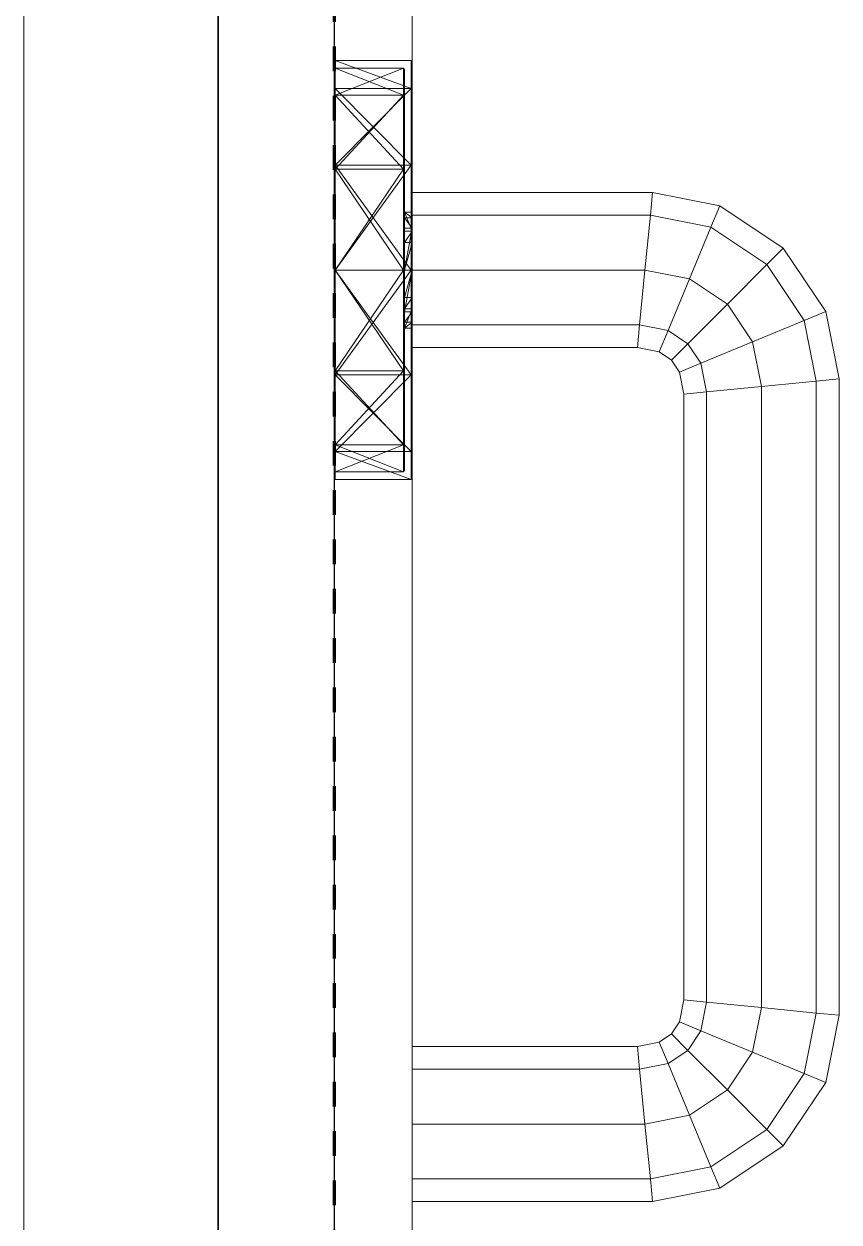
# Model space of a CAD drawing. Header units: millimetres. Extents: x -5300 to 98858, y -5196 to 93886.
# Drawn here: x 44825 to 44930, y 80779.4 to 80933.7 of the extents above; entities that cross this region are included whole.
import ezdxf

# ---------------------------------------------------------------- set-up
doc = ezdxf.new("R2010")
doc.units = ezdxf.units.MM
doc.linetypes.add('Штрих', pattern=[6.35, 3.175, -3.175])
doc.linetypes.add('Штрих_2_', pattern=[6.35, 3.175, -3.175])
for name, color, linetype, lineweight, true_color in [('_Разделитель помещений_', 4, 'Штрих', 70, 0x00ffff), ('Двери', 7, 'Continuous', 18, 0x7f7f7f), ('Стены', 7, 'Continuous', 18, 0x7f7f7f), ('Стены разрез', 7, 'Continuous', 50, 0x7f7f7f)]:
    doc.layers.add(name, color=color, linetype=linetype, lineweight=lineweight, true_color=true_color)

# ---------------------------------------------------------------- blocks, each defined once
blk = doc.blocks.new('СТВ_Перегородка_Кирпич 210889 - СТВ_Перегородка_Кирпич 2-248468-Подвал')
at = {"layer": 'Стены', "color": 254, "true_color": 0xd4d4d4}
blk.add_line((44850, 79310), (44850, 87500), dxfattribs=at)
blk = doc.blocks.new('СТВ_Перегородка_Кирпич 210889 - СТВ_Перегородка_Кирпич 210889-248465-Подвал')
at = {"layer": 'Стены', "color": 254, "true_color": 0xd4d4d4}
for p, q in [((44850, 80240), (44850, 81940)), ((44850, 81940), (44850, 80240)), ((44865, 81940), (44865, 80240))]:
    blk.add_line(p, q, dxfattribs=at)
at = {"layer": 'Стены разрез', "color": 254, "lineweight": 25, "true_color": 0xd4d4d4}
for p, q in [((44850, 79190), (44850, 87350)), ((44850, 84235), (44850, 79175)), ((44865, 79175), (44865, 84235))]:
    blk.add_line(p, q, dxfattribs=at)
blk.add_blockref('СТВ_Перегородка_Кирпич 210889 - СТВ_Перегородка_Кирпич 2-248468-Подвал', (0, 0))
blk = doc.blocks.new('Дп-10 211017 - Дп-10-248540-Подвал')
at = {"layer": 'Двери', "color": 254, "true_color": 0xd4d4d4}
for p, q in [((44865, 81950), (44865, 80230)), ((44865, 80230), (44865, 81950)), ((44875, 80230), (44875, 81950)), ((44875, 81950), (44875, 80230)), ((44865, 80240), (44865, 81940)), ((44865, 80240), (44865, 81940)), ((44825, 80328), (44825, 81852)), ((44825, 81852), (44825, 80328)), ((44865, 81852), (44865, 80328)), ((44865, 81852), (44865, 80328)), ((44865, 81850), (44865, 80330)), ((44865, 80330), (44865, 81850)), ((44875, 81850), (44875, 80330)), ((44875, 80330), (44875, 81850)), ((44825, 80340), (44825, 81840)), ((44825, 81840), (44825, 80340)), ((44825, 80328), (44825, 80952)), ((44825, 80328), (44825, 80952)), ((44825, 80952), (44825, 80328)), ((44825, 80952), (44825, 80328)), ((44865, 80952), (44865, 80328)), ((44865, 80328), (44865, 80952)), ((44865, 80952), (44865, 80328)), ((44865, 80328), (44865, 80952)), ((44825, 80925.39), (44825, 80929)), ((44825, 80929), (44825, 80925.39)), ((44825, 80929), (44825, 80915.5)), ((44825, 80925.29), (44825, 80928.9)), ((44825, 80928.9), (44825, 80925.29)), ((44825, 80924.6), (44825, 80928.9)), ((44825, 80928.1), (44825, 80928.9)), ((44825, 80928.9), (44825, 80924.6)), ((44825, 80924.6), (44825, 80928.1)), ((44825, 80928.1), (44825, 80924.6)), ((44865, 80925.39), (44865, 80929)), ((44865, 80929), (44865, 80925.39)), ((44865, 80915.5), (44865, 80929)), ((44865, 80925.29), (44865, 80928.9)), ((44865, 80928.9), (44865, 80925.29)), ((44865, 80924.6), (44865, 80928.9)), ((44865, 80928.9), (44865, 80928.1)), ((44865, 80928.9), (44865, 80924.6)), ((44865, 80924.6), (44865, 80928.1)), ((44865, 80928.1), (44865, 80924.6)), ((44865.1, 80925.39), (44865.1, 80929)), ((44865.1, 80925.39), (44865.1, 80929)), ((44865.1, 80929), (44874.9, 80929)), ((44874.9, 80925.39), (44865.1, 80929)), ((44874.9, 80925.39), (44865.1, 80929)), ((44865.1, 80925.39), (44865.1, 80929)), ((44865.1, 80929), (44865.1, 80925.39)), ((44874.9, 80929), (44865.1, 80929)), ((44874.9, 80925.39), (44865.1, 80929)), ((44865.1, 80929), (44874.9, 80925.39)), ((44865.1, 80924.52), (44865.1, 80928)), ((44865.1, 80928), (44865.1, 80924.52)), ((44865.1, 80928), (44873.9, 80928)), ((44865.1, 80924.52), (44873.9, 80928)), ((44865.1, 80928), (44873.9, 80924.52)), ((44873.9, 80924.52), (44873.9, 80928)), ((44873.9, 80928), (44873.9, 80924.52)), ((44874, 80924.43), (44874, 80927.9)), ((44874, 80927.9), (44874, 80924.43)), ((44874, 80907), (44874, 80927.9)), ((44874, 80907), (44874, 80927.9)), ((44874, 80927.9), (44874, 80907)), ((44874.9, 80925.39), (44874.9, 80929)), ((44874.9, 80925.39), (44874.9, 80929)), ((44874.9, 80925.39), (44874.9, 80929)), ((44874.9, 80929), (44874.9, 80925.39)), ((44875, 80925.39), (44875, 80929)), ((44875, 80929), (44875, 80925.39)), ((44875, 80929), (44875, 80915.5)), ((44875, 80925.29), (44875, 80928.9)), ((44875, 80925.29), (44875, 80928.9)), ((44875, 80907), (44875, 80928.9)), ((44875, 80907), (44875, 80928.9)), ((44875, 80907), (44875, 80928.9)), ((44825, 80915.5), (44825, 80925.39)), ((44825, 80925.39), (44825, 80915.5)), ((44825, 80925.39), (44825, 80915.5)), ((44825, 80925.29), (44825, 80915.45)), ((44825, 80925.29), (44825, 80915.45)), ((44825, 80915.05), (44825, 80925.29)), ((44825, 80924.6), (44825, 80925.29)), ((44825, 80924.6), (44825, 80925.29)), ((44825, 80925.29), (44825, 80915.05)), ((44825, 80915.05), (44825, 80924.6)), ((44825, 80924.6), (44825, 80915.05)), ((44865, 80915.5), (44865, 80925.39)), ((44865, 80925.39), (44865, 80915.5)), ((44865, 80915.5), (44865, 80925.39)), ((44865, 80915.45), (44865, 80925.29)), ((44865, 80925.29), (44865, 80915.45)), ((44865, 80915.05), (44865, 80925.29)), ((44865, 80925.29), (44865, 80924.6)), ((44865, 80925.29), (44865, 80924.6)), ((44865, 80925.29), (44865, 80915.05)), ((44865, 80915.05), (44865, 80924.6)), ((44865, 80924.6), (44865, 80915.05)), ((44865.1, 80915.5), (44865.1, 80925.39)), ((44865.1, 80915.5), (44865.1, 80925.39)), ((44874.9, 80915.5), (44865.1, 80925.39)), ((44874.9, 80925.39), (44865.1, 80925.39)), ((44865.1, 80915.5), (44874.9, 80925.39)), ((44865.1, 80925.39), (44874.9, 80925.39)), ((44865.1, 80915.5), (44865.1, 80925.39)), ((44865.1, 80915.5), (44865.1, 80925.39)), ((44865.1, 80915.5), (44874.9, 80925.39)), ((44874.9, 80925.39), (44865.1, 80925.39)), ((44865.1, 80915.5), (44874.9, 80925.39)), ((44865.1, 80925.39), (44874.9, 80925.39)), ((44865.1, 80915), (44865.1, 80924.52)), ((44865.1, 80924.52), (44865.1, 80915)), ((44865.1, 80915), (44873.9, 80924.52)), ((44865.1, 80924.52), (44873.9, 80924.52)), ((44865.1, 80924.52), (44873.9, 80924.52)), ((44865.1, 80924.52), (44873.9, 80915)), ((44873.9, 80915), (44873.9, 80924.52)), ((44873.9, 80924.52), (44873.9, 80915)), ((44874.9, 80915.5), (44874.9, 80925.39)), ((44874.9, 80915.5), (44874.9, 80925.39)), ((44874.9, 80915.5), (44874.9, 80925.39)), ((44874.9, 80915.5), (44874.9, 80925.39)), ((44875, 80915.5), (44875, 80925.39)), ((44875, 80925.39), (44875, 80915.5)), ((44875, 80925.39), (44875, 80915.5)), ((44875, 80925.29), (44875, 80915.45)), ((44875, 80915.45), (44875, 80925.29)), ((44875, 80909.47), (44875, 80925.29)), ((44875, 80908.72), (44875, 80925.29)), ((44875, 80907), (44875, 80925.29)), ((44875, 80907), (44875, 80925.29)), ((44875, 80907), (44875, 80925.29)), ((44874, 80914.95), (44874, 80924.43)), ((44874, 80924.43), (44874, 80914.95)), ((44874, 80909.47), (44874, 80924.43)), ((44874, 80908.72), (44874, 80924.43)), ((44874, 80924.43), (44874, 80907)), ((44874, 80907), (44874, 80924.43)), ((44874, 80907), (44874, 80924.43)), ((44825, 80902), (44825, 80915.5)), ((44825, 80902), (44825, 80915.5)), ((44825, 80888.5), (44825, 80915.5)), ((44825, 80888.5), (44825, 80915.5)), ((44825, 80888.5), (44825, 80915.5)), ((44825, 80915.5), (44825, 80915.5)), ((44825, 80915.45), (44825, 80902)), ((44825, 80915.45), (44825, 80902)), ((44825, 80915.05), (44825, 80915.45)), ((44825, 80915.05), (44825, 80915.45)), ((44865, 80902), (44865, 80915.5)), ((44865, 80915.5), (44865, 80902)), ((44865, 80915.5), (44865, 80915.5)), ((44865, 80915.5), (44865, 80888.5)), ((44865, 80915.5), (44865, 80888.5)), ((44865, 80915.5), (44865, 80888.5)), ((44865, 80915.45), (44865, 80902)), ((44865, 80915.45), (44865, 80902)), ((44865, 80915.05), (44865, 80915.45)), ((44865, 80915.45), (44865, 80915.05)), ((44865.1, 80915.5), (44865.1, 80902)), ((44865.1, 80915.5), (44865.1, 80902)), ((44865.1, 80915.5), (44874.9, 80915.5)), ((44865.1, 80915.5), (44874.9, 80902)), ((44865.1, 80915.5), (44874.9, 80915.5)), ((44874.9, 80915.5), (44865.1, 80902)), ((44865.1, 80915.5), (44865.1, 80902)), ((44865.1, 80902), (44865.1, 80915.5)), ((44874.9, 80915.5), (44865.1, 80915.5)), ((44865.1, 80915.5), (44874.9, 80902)), ((44865.1, 80902), (44874.9, 80915.5)), ((44865.1, 80915.5), (44874.9, 80915.5)), ((44874.9, 80915.5), (44874.9, 80902)), ((44874.9, 80915.5), (44874.9, 80902)), ((44874.9, 80915.5), (44874.9, 80902)), ((44874.9, 80902), (44874.9, 80915.5)), ((44875, 80902), (44875, 80915.5)), ((44875, 80902), (44875, 80915.5)), ((44875, 80888.5), (44875, 80915.5)), ((44875, 80888.5), (44875, 80915.5)), ((44875, 80888.5), (44875, 80915.5)), ((44875, 80915.5), (44875, 80915.5)), ((44875, 80915.45), (44875, 80902)), ((44875, 80902), (44875, 80915.45)), ((44875, 80908.72), (44875, 80915.45)), ((44875, 80907.38), (44875, 80915.45)), ((44875, 80907), (44875, 80915.45)), ((44875, 80907), (44875, 80915.45)), ((44875, 80905.54), (44875, 80915.45)), ((44825, 80915.05), (44825, 80902)), ((44825, 80915.05), (44825, 80902)), ((44825, 80915.05), (44825, 80902)), ((44825, 80915.05), (44825, 80902)), ((44865, 80915.05), (44865, 80902)), ((44865, 80915.05), (44865, 80902)), ((44865, 80915.05), (44865, 80902)), ((44865, 80915.05), (44865, 80902)), ((44865.1, 80915), (44865.1, 80902)), ((44865.1, 80915), (44865.1, 80902)), ((44873.9, 80915), (44865.1, 80915)), ((44873.9, 80915), (44865.1, 80902)), ((44865.1, 80915), (44873.9, 80915)), ((44865.1, 80915), (44873.9, 80902)), ((44873.9, 80915), (44873.9, 80902)), ((44873.9, 80915), (44873.9, 80902)), ((44874, 80914.95), (44874, 80902)), ((44874, 80914.95), (44874, 80902)), ((44874, 80908.72), (44874, 80914.95)), ((44874, 80914.95), (44874, 80907.38)), ((44874, 80907), (44874, 80914.95)), ((44874, 80907), (44874, 80914.95)), ((44874, 80914.95), (44874, 80905.54)), ((44875, 80912), (44905.98, 80912)), ((44875, 80909.07), (44875, 80912)), ((44905.98, 80912), (44875, 80912)), ((44875, 80912), (44875, 80909.07)), ((44905.98, 80912), (44905.7, 80909.07)), ((44905.7, 80909.07), (44905.98, 80912)), ((44905.7, 80909.07), (44905.98, 80912)), ((44905.98, 80912), (44905.7, 80909.07)), ((44905.98, 80912), (44914.64, 80910.28)), ((44914.64, 80910.28), (44905.98, 80912)), ((44874, 80909.47), (44874, 80908.72)), ((44874, 80909.47), (44874, 80907)), ((44874, 80909.47), (44875, 80909.47)), ((44874, 80909.47), (44874, 80907)), ((44874, 80909.47), (44875, 80908.72)), ((44874, 80909.47), (44875, 80907)), ((44875, 80909.47), (44875, 80908.72)), ((44875, 80909.47), (44875, 80907)), ((44875, 80909.47), (44875, 80907)), ((44914.64, 80910.28), (44913.5, 80907.52)), ((44913.5, 80907.52), (44914.64, 80910.28)), ((44913.5, 80907.52), (44914.64, 80910.28)), ((44914.64, 80910.28), (44913.5, 80907.52)), ((44914.64, 80910.28), (44922.82, 80904.82)), ((44922.82, 80904.82), (44914.64, 80910.28)), ((44874, 80908.72), (44874, 80907.38)), ((44874, 80908.72), (44875, 80908.72)), ((44874, 80908.72), (44875, 80907.38)), ((44905.7, 80909.07), (44875, 80909.07)), ((44875, 80909.07), (44905.7, 80909.07)), ((44875, 80909.07), (44905.7, 80909.07)), ((44875, 80902), (44875, 80909.07)), ((44905.7, 80909.07), (44875, 80909.07)), ((44875, 80909.07), (44875, 80902)), ((44875, 80908.72), (44875, 80907.38)), ((44905.7, 80909.07), (44905, 80902)), ((44905, 80902), (44905.7, 80909.07)), ((44905, 80902), (44905.7, 80909.07)), ((44905.7, 80909.07), (44905, 80902)), ((44913.5, 80907.52), (44905.7, 80909.07)), ((44905.7, 80909.07), (44913.5, 80907.52)), ((44905.7, 80909.07), (44913.5, 80907.52)), ((44913.5, 80907.52), (44905.7, 80909.07)), ((44874, 80907.38), (44874, 80902)), ((44875, 80907.38), (44874, 80907.38)), ((44875, 80907.38), (44874, 80902)), ((44874, 80907.38), (44874, 80902)), ((44874, 80907), (44875, 80907)), ((44874, 80907), (44875, 80907)), ((44874, 80907), (44874, 80905.54)), ((44874, 80907), (44874, 80907)), ((44874, 80907), (44874, 80907)), ((44874, 80907), (44875, 80907)), ((44874, 80907), (44875, 80907)), ((44874, 80907), (44875, 80907)), ((44874, 80907), (44874, 80907)), ((44874, 80907), (44875, 80907)), ((44874, 80907), (44875, 80907)), ((44874, 80907), (44874, 80907)), ((44874, 80907), (44875, 80907)), ((44874, 80907), (44875, 80907)), ((44874, 80907), (44874, 80907)), ((44874, 80907), (44875, 80907)), ((44874, 80907), (44875, 80907)), ((44875, 80907), (44874, 80905.54)), ((44875, 80907.38), (44875, 80902)), ((44875, 80907.38), (44875, 80902)), ((44875, 80907), (44875, 80905.54)), ((44875, 80907), (44875, 80907)), ((44875, 80907), (44875, 80907)), ((44875, 80907), (44875, 80907)), ((44875, 80907), (44875, 80907)), ((44875, 80907), (44875, 80907)), ((44913.5, 80907.52), (44910.74, 80900.86)), ((44910.74, 80900.86), (44913.5, 80907.52)), ((44910.74, 80900.86), (44913.5, 80907.52)), ((44913.5, 80907.52), (44910.74, 80900.86)), ((44920.7, 80902.7), (44913.5, 80907.52)), ((44913.5, 80907.52), (44920.7, 80902.7)), ((44913.5, 80907.52), (44920.7, 80902.7)), ((44920.7, 80902.7), (44913.5, 80907.52)), ((44874, 80902), (44874, 80905.54)), ((44874, 80902), (44874, 80905.54)), ((44874, 80902), (44875, 80905.54)), ((44874, 80905.54), (44875, 80905.54)), ((44875, 80905.54), (44875, 80902)), ((44875, 80905.54), (44875, 80902)), ((44922.82, 80904.82), (44920.7, 80902.7)), ((44920.7, 80902.7), (44922.82, 80904.82)), ((44920.7, 80902.7), (44922.82, 80904.82)), ((44922.82, 80904.82), (44920.7, 80902.7)), ((44922.82, 80904.82), (44928.28, 80896.64)), ((44928.28, 80896.64), (44922.82, 80904.82)), ((44825, 80902), (44825, 80888.95)), ((44825, 80902), (44825, 80888.55)), ((44825, 80902), (44825, 80888.95)), ((44825, 80902), (44825, 80888.55)), ((44825, 80902), (44825, 80902)), ((44825, 80902), (44825, 80888.95)), ((44825, 80902), (44825, 80902)), ((44825, 80902), (44825, 80888.95)), ((44825, 80902), (44825, 80888.5)), ((44825, 80888.5), (44825, 80902)), ((44865, 80902), (44865, 80888.95)), ((44865, 80902), (44865, 80888.55)), ((44865, 80902), (44865, 80888.55)), ((44865, 80902), (44865, 80888.95)), ((44865, 80902), (44865, 80902)), ((44865, 80902), (44865, 80888.95)), ((44865, 80902), (44865, 80902)), ((44865, 80902), (44865, 80888.95)), ((44865, 80902), (44865, 80888.5)), ((44865, 80902), (44865, 80888.5)), ((44865.1, 80902), (44865.1, 80889)), ((44865.1, 80902), (44865.1, 80888.5)), ((44865.1, 80902), (44865.1, 80889)), ((44865.1, 80902), (44865.1, 80888.5)), ((44873.9, 80902), (44865.1, 80902)), ((44873.9, 80902), (44865.1, 80889)), ((44865.1, 80902), (44874.9, 80902)), ((44865.1, 80902), (44874.9, 80888.5)), ((44865.1, 80902), (44873.9, 80902)), ((44865.1, 80902), (44873.9, 80889)), ((44874.9, 80902), (44865.1, 80902)), ((44874.9, 80902), (44865.1, 80888.5)), ((44865.1, 80902), (44865.1, 80888.5)), ((44865.1, 80888.5), (44865.1, 80902)), ((44865.1, 80902), (44874.9, 80902)), ((44865.1, 80902), (44874.9, 80888.5)), ((44865.1, 80888.5), (44874.9, 80902)), ((44865.1, 80902), (44874.9, 80902)), ((44873.9, 80902), (44873.9, 80889)), ((44873.9, 80902), (44873.9, 80889)), ((44874, 80902), (44874, 80889.05)), ((44874, 80902), (44874, 80889.05)), ((44874, 80902), (44874, 80896.62)), ((44874, 80902), (44874, 80898.47)), ((44874, 80902), (44874, 80902)), ((44874, 80902), (44875, 80902)), ((44874, 80902), (44874, 80896.62)), ((44875, 80902), (44874, 80896.62)), ((44874, 80902), (44874, 80902)), ((44874, 80902), (44874, 80898.47)), ((44874, 80902), (44875, 80902)), ((44875, 80902), (44874, 80898.47)), ((44874.9, 80902), (44874.9, 80888.5)), ((44874.9, 80902), (44874.9, 80888.5)), ((44874.9, 80902), (44874.9, 80888.5)), ((44874.9, 80888.5), (44874.9, 80902)), ((44875, 80902), (44875, 80888.55)), ((44875, 80902), (44875, 80888.55)), ((44875, 80902), (44875, 80896.62)), ((44875, 80902), (44875, 80898.47)), ((44875, 80902), (44875, 80902)), ((44875, 80902), (44875, 80896.62)), ((44875, 80902), (44875, 80902)), ((44875, 80902), (44875, 80898.47)), ((44875, 80902), (44875, 80888.5)), ((44875, 80888.5), (44875, 80902)), ((44905, 80902), (44875, 80902)), ((44875, 80902), (44905, 80902)), ((44875, 80902), (44905, 80902)), ((44875, 80894.93), (44875, 80902)), ((44905, 80902), (44875, 80902)), ((44875, 80902), (44875, 80894.93)), ((44905, 80902), (44904.3, 80894.93)), ((44904.3, 80894.93), (44905, 80902)), ((44904.3, 80894.93), (44905, 80902)), ((44905, 80902), (44904.3, 80894.93)), ((44910.74, 80900.86), (44905, 80902)), ((44905, 80902), (44910.74, 80900.86)), ((44905, 80902), (44910.74, 80900.86)), ((44910.74, 80900.86), (44905, 80902)), ((44920.7, 80902.7), (44915.61, 80897.61)), ((44915.61, 80897.61), (44920.7, 80902.7)), ((44915.61, 80897.61), (44920.7, 80902.7)), ((44920.7, 80902.7), (44915.61, 80897.61)), ((44925.52, 80895.5), (44920.7, 80902.7)), ((44920.7, 80902.7), (44925.52, 80895.5)), ((44920.7, 80902.7), (44925.52, 80895.5)), ((44925.52, 80895.5), (44920.7, 80902.7)), ((44910.74, 80900.86), (44907.98, 80894.2)), ((44907.98, 80894.2), (44910.74, 80900.86)), ((44907.98, 80894.2), (44910.74, 80900.86)), ((44910.74, 80900.86), (44907.98, 80894.2)), ((44915.61, 80897.61), (44910.74, 80900.86)), ((44910.74, 80900.86), (44915.61, 80897.61)), ((44910.74, 80900.86), (44915.61, 80897.61)), ((44915.61, 80897.61), (44910.74, 80900.86)), ((44874, 80897), (44874, 80898.47)), ((44874, 80889.05), (44874, 80898.47)), ((44874, 80897), (44875, 80898.47)), ((44874, 80898.47), (44875, 80898.47)), ((44875, 80898.47), (44875, 80897)), ((44875, 80888.55), (44875, 80898.47)), ((44874, 80894.53), (44874, 80897)), ((44874, 80897), (44875, 80897)), ((44874, 80897), (44875, 80897)), ((44874, 80894.53), (44874, 80897)), ((44874, 80894.53), (44875, 80897)), ((44874, 80897), (44874, 80897)), ((44874, 80897), (44874, 80879.57)), ((44874, 80897), (44875, 80897)), ((44874, 80897), (44875, 80897)), ((44874, 80897), (44874, 80897)), ((44874, 80897), (44874, 80876.1)), ((44874, 80889.05), (44874, 80897)), ((44874, 80889.05), (44874, 80897)), ((44874, 80897), (44874, 80897)), ((44874, 80897), (44875, 80897)), ((44874, 80897), (44875, 80897)), ((44874, 80897), (44875, 80897)), ((44874, 80897), (44874, 80897)), ((44874, 80897), (44874, 80879.57)), ((44875, 80897), (44874, 80897)), ((44875, 80897), (44874, 80897)), ((44875, 80897), (44874, 80897)), ((44875, 80897), (44874, 80897)), ((44874, 80897), (44874, 80897)), ((44874, 80897), (44874, 80876.1)), ((44874, 80897), (44874, 80879.57)), ((44874, 80897), (44874, 80876.1)), ((44875, 80894.53), (44875, 80897)), ((44875, 80894.53), (44875, 80897)), ((44875, 80888.55), (44875, 80897)), ((44875, 80888.55), (44875, 80897)), ((44875, 80897), (44875, 80897)), ((44875, 80897), (44875, 80897)), ((44875, 80897), (44875, 80878.7)), ((44875, 80878.7), (44875, 80897)), ((44875, 80897), (44875, 80897)), ((44875, 80897), (44875, 80897)), ((44875, 80897), (44875, 80875.1)), ((44875, 80897), (44875, 80897)), ((44875, 80897), (44875, 80875.1)), ((44875, 80897), (44875, 80878.7)), ((44875, 80897), (44875, 80875.1)), ((44915.61, 80897.61), (44910.51, 80892.51)), ((44910.51, 80892.51), (44915.61, 80897.61)), ((44910.51, 80892.51), (44915.61, 80897.61)), ((44915.61, 80897.61), (44910.51, 80892.51)), ((44918.86, 80892.74), (44915.61, 80897.61)), ((44915.61, 80897.61), (44918.86, 80892.74)), ((44915.61, 80897.61), (44918.86, 80892.74)), ((44918.86, 80892.74), (44915.61, 80897.61)), ((44874, 80896.62), (44874, 80895.28)), ((44874, 80896.62), (44874, 80889.05)), ((44874, 80896.62), (44875, 80896.62)), ((44874, 80895.28), (44875, 80896.62)), ((44874, 80895.28), (44874, 80894.53)), ((44874, 80895.28), (44874, 80889.05)), ((44874, 80895.28), (44875, 80895.28)), ((44874, 80895.28), (44874, 80879.57)), ((44875, 80895.28), (44874, 80894.53)), ((44875, 80896.62), (44875, 80895.28)), ((44875, 80896.62), (44875, 80888.55)), ((44875, 80895.28), (44875, 80894.53)), ((44875, 80888.55), (44875, 80895.28)), ((44875, 80895.28), (44875, 80878.7)), ((44925.52, 80895.5), (44918.86, 80892.74)), ((44918.86, 80892.74), (44925.52, 80895.5)), ((44918.86, 80892.74), (44925.52, 80895.5)), ((44925.52, 80895.5), (44918.86, 80892.74)), ((44928.28, 80896.64), (44925.52, 80895.5)), ((44925.52, 80895.5), (44928.28, 80896.64)), ((44925.52, 80895.5), (44928.28, 80896.64)), ((44928.28, 80896.64), (44925.52, 80895.5)), ((44927.07, 80887.7), (44925.52, 80895.5)), ((44925.52, 80895.5), (44927.07, 80887.7)), ((44925.52, 80895.5), (44927.07, 80887.7)), ((44927.07, 80887.7), (44925.52, 80895.5)), ((44928.28, 80896.64), (44930, 80887.98)), ((44930, 80887.98), (44928.28, 80896.64)), ((44875, 80894.53), (44874, 80894.53)), ((44874, 80894.53), (44874, 80879.57)), ((44904.3, 80894.93), (44875, 80894.93)), ((44875, 80894.93), (44904.3, 80894.93)), ((44875, 80894.93), (44904.3, 80894.93)), ((44875, 80892), (44875, 80894.93)), ((44904.3, 80894.93), (44875, 80894.93)), ((44875, 80894.93), (44875, 80892)), ((44875, 80894.53), (44875, 80878.7)), ((44904.3, 80894.93), (44904.02, 80892)), ((44904.02, 80892), (44904.3, 80894.93)), ((44904.02, 80892), (44904.3, 80894.93)), ((44904.3, 80894.93), (44904.02, 80892)), ((44907.98, 80894.2), (44904.3, 80894.93)), ((44904.3, 80894.93), (44907.98, 80894.2)), ((44904.3, 80894.93), (44907.98, 80894.2)), ((44907.98, 80894.2), (44904.3, 80894.93)), ((44907.98, 80894.2), (44906.84, 80891.44)), ((44906.84, 80891.44), (44907.98, 80894.2)), ((44906.84, 80891.44), (44907.98, 80894.2)), ((44907.98, 80894.2), (44906.84, 80891.44)), ((44910.51, 80892.51), (44907.98, 80894.2)), ((44907.98, 80894.2), (44910.51, 80892.51)), ((44907.98, 80894.2), (44910.51, 80892.51)), ((44910.51, 80892.51), (44907.98, 80894.2)), ((44910.51, 80892.51), (44908.4, 80890.4)), ((44908.4, 80890.4), (44910.51, 80892.51)), ((44908.4, 80890.4), (44910.51, 80892.51)), ((44910.51, 80892.51), (44908.4, 80890.4)), ((44912.2, 80889.98), (44910.51, 80892.51)), ((44910.51, 80892.51), (44912.2, 80889.98)), ((44910.51, 80892.51), (44912.2, 80889.98)), ((44912.2, 80889.98), (44910.51, 80892.51)), ((44918.86, 80892.74), (44912.2, 80889.98)), ((44912.2, 80889.98), (44918.86, 80892.74)), ((44912.2, 80889.98), (44918.86, 80892.74)), ((44918.86, 80892.74), (44912.2, 80889.98)), ((44920, 80887), (44918.86, 80892.74)), ((44918.86, 80892.74), (44920, 80887)), ((44918.86, 80892.74), (44920, 80887)), ((44920, 80887), (44918.86, 80892.74)), ((44904.02, 80892), (44875, 80892)), ((44875, 80892), (44904.02, 80892)), ((44906.84, 80891.44), (44904.02, 80892)), ((44904.02, 80892), (44906.84, 80891.44)), ((44908.4, 80890.4), (44906.84, 80891.44)), ((44906.84, 80891.44), (44908.4, 80890.4)), ((44874, 80889.05), (44874, 80879.57)), ((44874, 80889.05), (44874, 80879.57)), ((44909.44, 80888.84), (44908.4, 80890.4)), ((44908.4, 80890.4), (44909.44, 80888.84)), ((44912.2, 80889.98), (44909.44, 80888.84)), ((44909.44, 80888.84), (44912.2, 80889.98)), ((44909.44, 80888.84), (44912.2, 80889.98)), ((44912.2, 80889.98), (44909.44, 80888.84)), ((44912.93, 80886.3), (44912.2, 80889.98)), ((44912.2, 80889.98), (44912.93, 80886.3)), ((44912.2, 80889.98), (44912.93, 80886.3)), ((44912.93, 80886.3), (44912.2, 80889.98)), ((44825, 80888.95), (44825, 80879.4)), ((44825, 80888.95), (44825, 80879.4)), ((44825, 80888.95), (44825, 80888.55)), ((44825, 80888.95), (44825, 80878.7)), ((44825, 80888.95), (44825, 80888.55)), ((44825, 80888.95), (44825, 80878.7)), ((44825, 80888.55), (44825, 80878.7)), ((44825, 80888.55), (44825, 80878.7)), ((44825, 80888.5), (44825, 80878.62)), ((44825, 80878.62), (44825, 80888.5)), ((44825, 80888.5), (44825, 80875)), ((44825, 80888.5), (44825, 80878.62)), ((44825, 80888.5), (44825, 80888.5)), ((44865, 80888.95), (44865, 80879.4)), ((44865, 80888.95), (44865, 80879.4)), ((44865, 80888.95), (44865, 80888.55)), ((44865, 80888.95), (44865, 80878.7)), ((44865, 80888.55), (44865, 80888.95)), ((44865, 80888.95), (44865, 80878.7)), ((44865, 80888.55), (44865, 80878.7)), ((44865, 80888.55), (44865, 80878.7)), ((44865, 80888.5), (44865, 80878.62)), ((44865, 80878.62), (44865, 80888.5)), ((44865, 80888.5), (44865, 80888.5)), ((44865, 80878.62), (44865, 80888.5)), ((44865, 80875), (44865, 80888.5)), ((44865.1, 80889), (44865.1, 80879.48)), ((44865.1, 80889), (44865.1, 80879.48)), ((44873.9, 80889), (44865.1, 80889)), ((44873.9, 80889), (44865.1, 80879.48)), ((44865.1, 80889), (44873.9, 80889)), ((44865.1, 80889), (44873.9, 80879.48)), ((44865.1, 80888.5), (44865.1, 80878.62)), ((44865.1, 80888.5), (44865.1, 80878.62)), ((44865.1, 80888.5), (44874.9, 80888.5)), ((44865.1, 80888.5), (44874.9, 80878.62)), ((44874.9, 80888.5), (44865.1, 80888.5)), ((44874.9, 80888.5), (44865.1, 80878.62)), ((44865.1, 80888.5), (44865.1, 80878.62)), ((44865.1, 80878.62), (44865.1, 80888.5)), ((44865.1, 80888.5), (44874.9, 80888.5)), ((44865.1, 80888.5), (44874.9, 80878.62)), ((44865.1, 80878.62), (44874.9, 80888.5)), ((44865.1, 80888.5), (44874.9, 80888.5)), ((44873.9, 80889), (44873.9, 80879.48)), ((44873.9, 80889), (44873.9, 80879.48)), ((44874.9, 80888.5), (44874.9, 80878.62)), ((44874.9, 80888.5), (44874.9, 80878.62)), ((44874.9, 80888.5), (44874.9, 80878.62)), ((44874.9, 80878.62), (44874.9, 80888.5)), ((44875, 80888.55), (44875, 80878.7)), ((44875, 80888.55), (44875, 80878.7)), ((44875, 80888.5), (44875, 80878.62)), ((44875, 80878.62), (44875, 80888.5)), ((44875, 80888.5), (44875, 80875)), ((44875, 80888.5), (44875, 80878.62)), ((44875, 80888.5), (44875, 80888.5)), ((44910, 80886.02), (44909.44, 80888.84)), ((44909.44, 80888.84), (44910, 80886.02)), ((44927.07, 80887.7), (44920, 80887)), ((44920, 80887), (44927.07, 80887.7)), ((44920, 80887), (44927.07, 80887.7)), ((44927.07, 80887.7), (44920, 80887)), ((44930, 80887.98), (44927.07, 80887.7)), ((44927.07, 80887.7), (44930, 80887.98)), ((44927.07, 80887.7), (44930, 80887.98)), ((44930, 80887.98), (44927.07, 80887.7)), ((44927.07, 80806.3), (44927.07, 80887.7)), ((44927.07, 80887.7), (44927.07, 80806.3)), ((44927.07, 80887.7), (44927.07, 80806.3)), ((44927.07, 80806.3), (44927.07, 80887.7)), ((44930, 80887.98), (44930, 80806.02)), ((44930, 80806.02), (44930, 80887.98)), ((44912.93, 80886.3), (44910, 80886.02)), ((44910, 80886.02), (44912.93, 80886.3)), ((44910, 80886.02), (44912.93, 80886.3)), ((44912.93, 80886.3), (44910, 80886.02)), ((44910, 80807.98), (44910, 80886.02)), ((44910, 80886.02), (44910, 80807.98)), ((44920, 80887), (44912.93, 80886.3)), ((44912.93, 80886.3), (44920, 80887)), ((44912.93, 80886.3), (44920, 80887)), ((44920, 80887), (44912.93, 80886.3)), ((44912.93, 80807.7), (44912.93, 80886.3)), ((44912.93, 80886.3), (44912.93, 80807.7)), ((44912.93, 80886.3), (44912.93, 80807.7)), ((44912.93, 80807.7), (44912.93, 80886.3)), ((44920, 80807), (44920, 80887)), ((44920, 80887), (44920, 80807)), ((44920, 80887), (44920, 80807)), ((44920, 80807), (44920, 80887)), ((44825, 80879.4), (44825, 80875.9)), ((44825, 80875.9), (44825, 80879.4)), ((44825, 80879.4), (44825, 80878.7)), ((44825, 80879.4), (44825, 80875.1)), ((44825, 80875.1), (44825, 80879.4)), ((44825, 80879.4), (44825, 80878.7)), ((44825, 80878.7), (44825, 80875.1)), ((44825, 80875.1), (44825, 80878.7)), ((44825, 80878.62), (44825, 80875)), ((44825, 80875), (44825, 80878.62)), ((44865, 80879.4), (44865, 80875.9)), ((44865, 80875.9), (44865, 80879.4)), ((44865, 80879.4), (44865, 80878.7)), ((44865, 80879.4), (44865, 80875.1)), ((44865, 80875.1), (44865, 80879.4)), ((44865, 80878.7), (44865, 80879.4)), ((44865, 80878.7), (44865, 80875.1)), ((44865, 80875.1), (44865, 80878.7)), ((44865, 80878.62), (44865, 80875)), ((44865, 80875), (44865, 80878.62)), ((44865.1, 80879.48), (44865.1, 80876)), ((44865.1, 80876), (44865.1, 80879.48)), ((44873.9, 80879.48), (44865.1, 80879.48)), ((44873.9, 80879.48), (44865.1, 80876)), ((44873.9, 80876), (44865.1, 80879.48)), ((44865.1, 80879.48), (44873.9, 80879.48)), ((44865.1, 80878.62), (44865.1, 80875)), ((44865.1, 80878.62), (44865.1, 80875)), ((44865.1, 80878.62), (44874.9, 80878.62)), ((44865.1, 80878.62), (44874.9, 80875)), ((44874.9, 80878.62), (44865.1, 80878.62)), ((44865.1, 80878.62), (44874.9, 80875)), ((44865.1, 80878.62), (44865.1, 80875)), ((44865.1, 80875), (44865.1, 80878.62)), ((44865.1, 80878.62), (44874.9, 80878.62)), ((44865.1, 80878.62), (44874.9, 80875)), ((44874.9, 80875), (44865.1, 80878.62)), ((44865.1, 80878.62), (44874.9, 80878.62)), ((44873.9, 80879.48), (44873.9, 80876)), ((44873.9, 80876), (44873.9, 80879.48)), ((44874, 80879.57), (44874, 80876.1)), ((44874, 80876.1), (44874, 80879.57)), ((44874.9, 80878.62), (44874.9, 80875)), ((44874.9, 80878.62), (44874.9, 80875)), ((44874.9, 80878.62), (44874.9, 80875)), ((44874.9, 80875), (44874.9, 80878.62)), ((44875, 80878.7), (44875, 80875.1)), ((44875, 80878.7), (44875, 80875.1)), ((44875, 80878.62), (44875, 80875)), ((44875, 80875), (44875, 80878.62)), ((44825, 80875.9), (44825, 80875.1)), ((44865, 80875.9), (44865, 80875.1)), ((44873.9, 80876), (44865.1, 80876)), ((44865.1, 80875), (44874.9, 80875)), ((44865.1, 80875), (44874.9, 80875)), ((44909.44, 80805.16), (44910, 80807.98)), ((44910, 80807.98), (44909.44, 80805.16)), ((44912.93, 80807.7), (44910, 80807.98)), ((44910, 80807.98), (44912.93, 80807.7)), ((44910, 80807.98), (44912.93, 80807.7)), ((44912.93, 80807.7), (44910, 80807.98)), ((44912.2, 80804.02), (44912.93, 80807.7)), ((44912.93, 80807.7), (44912.2, 80804.02)), ((44912.93, 80807.7), (44912.2, 80804.02)), ((44912.2, 80804.02), (44912.93, 80807.7)), ((44920, 80807), (44912.93, 80807.7)), ((44912.93, 80807.7), (44920, 80807)), ((44912.93, 80807.7), (44920, 80807)), ((44920, 80807), (44912.93, 80807.7)), ((44918.86, 80801.26), (44920, 80807)), ((44920, 80807), (44918.86, 80801.26)), ((44920, 80807), (44918.86, 80801.26)), ((44918.86, 80801.26), (44920, 80807)), ((44927.07, 80806.3), (44920, 80807)), ((44920, 80807), (44927.07, 80806.3)), ((44920, 80807), (44927.07, 80806.3)), ((44927.07, 80806.3), (44920, 80807)), ((44925.52, 80798.5), (44927.07, 80806.3)), ((44927.07, 80806.3), (44925.52, 80798.5)), ((44927.07, 80806.3), (44925.52, 80798.5)), ((44925.52, 80798.5), (44927.07, 80806.3)), ((44930, 80806.02), (44927.07, 80806.3)), ((44927.07, 80806.3), (44930, 80806.02)), ((44927.07, 80806.3), (44930, 80806.02)), ((44930, 80806.02), (44927.07, 80806.3)), ((44930, 80806.02), (44928.28, 80797.36)), ((44928.28, 80797.36), (44930, 80806.02)), ((44908.4, 80803.6), (44909.44, 80805.16)), ((44909.44, 80805.16), (44908.4, 80803.6)), ((44912.2, 80804.02), (44909.44, 80805.16)), ((44909.44, 80805.16), (44912.2, 80804.02)), ((44909.44, 80805.16), (44912.2, 80804.02)), ((44912.2, 80804.02), (44909.44, 80805.16)), ((44906.84, 80802.56), (44908.4, 80803.6)), ((44908.4, 80803.6), (44906.84, 80802.56)), ((44910.51, 80801.49), (44908.4, 80803.6)), ((44908.4, 80803.6), (44910.51, 80801.49)), ((44908.4, 80803.6), (44910.51, 80801.49)), ((44910.51, 80801.49), (44908.4, 80803.6)), ((44910.51, 80801.49), (44912.2, 80804.02)), ((44912.2, 80804.02), (44910.51, 80801.49)), ((44912.2, 80804.02), (44910.51, 80801.49)), ((44910.51, 80801.49), (44912.2, 80804.02)), ((44918.86, 80801.26), (44912.2, 80804.02)), ((44912.2, 80804.02), (44918.86, 80801.26)), ((44912.2, 80804.02), (44918.86, 80801.26)), ((44918.86, 80801.26), (44912.2, 80804.02)), ((44875, 80799.07), (44875, 80802)), ((44875, 80802), (44875, 80799.07)), ((44904.02, 80802), (44875, 80802)), ((44875, 80802), (44875, 80799.07)), ((44875, 80799.07), (44875, 80802)), ((44875, 80802), (44904.02, 80802)), ((44904.02, 80802), (44906.84, 80802.56)), ((44906.84, 80802.56), (44904.02, 80802)), ((44904.3, 80799.07), (44904.02, 80802)), ((44904.02, 80802), (44904.3, 80799.07)), ((44904.3, 80799.07), (44904.02, 80802)), ((44904.02, 80802), (44904.3, 80799.07)), ((44907.98, 80799.8), (44906.84, 80802.56)), ((44906.84, 80802.56), (44907.98, 80799.8)), ((44906.84, 80802.56), (44907.98, 80799.8)), ((44907.98, 80799.8), (44906.84, 80802.56)), ((44907.98, 80799.8), (44910.51, 80801.49)), ((44910.51, 80801.49), (44907.98, 80799.8)), ((44910.51, 80801.49), (44907.98, 80799.8)), ((44907.98, 80799.8), (44910.51, 80801.49)), ((44915.61, 80796.39), (44910.51, 80801.49)), ((44910.51, 80801.49), (44915.61, 80796.39)), ((44910.51, 80801.49), (44915.61, 80796.39)), ((44915.61, 80796.39), (44910.51, 80801.49)), ((44915.61, 80796.39), (44918.86, 80801.26)), ((44918.86, 80801.26), (44915.61, 80796.39)), ((44918.86, 80801.26), (44915.61, 80796.39)), ((44915.61, 80796.39), (44918.86, 80801.26)), ((44925.52, 80798.5), (44918.86, 80801.26)), ((44918.86, 80801.26), (44925.52, 80798.5)), ((44918.86, 80801.26), (44925.52, 80798.5)), ((44925.52, 80798.5), (44918.86, 80801.26)), ((44904.3, 80799.07), (44907.98, 80799.8)), ((44907.98, 80799.8), (44904.3, 80799.07)), ((44907.98, 80799.8), (44904.3, 80799.07)), ((44904.3, 80799.07), (44907.98, 80799.8)), ((44910.74, 80793.14), (44907.98, 80799.8)), ((44907.98, 80799.8), (44910.74, 80793.14)), ((44907.98, 80799.8), (44910.74, 80793.14)), ((44910.74, 80793.14), (44907.98, 80799.8)), ((44875, 80792), (44875, 80799.07)), ((44875, 80799.07), (44875, 80792)), ((44904.3, 80799.07), (44875, 80799.07)), ((44875, 80799.07), (44875, 80792)), ((44875, 80799.07), (44904.3, 80799.07)), ((44904.3, 80799.07), (44875, 80799.07)), ((44875, 80792), (44875, 80799.07)), ((44875, 80799.07), (44904.3, 80799.07)), ((44905, 80792), (44904.3, 80799.07)), ((44904.3, 80799.07), (44905, 80792)), ((44905, 80792), (44904.3, 80799.07)), ((44904.3, 80799.07), (44905, 80792)), ((44920.7, 80791.3), (44925.52, 80798.5)), ((44925.52, 80798.5), (44920.7, 80791.3)), ((44925.52, 80798.5), (44920.7, 80791.3)), ((44920.7, 80791.3), (44925.52, 80798.5)), ((44928.28, 80797.36), (44925.52, 80798.5)), ((44925.52, 80798.5), (44928.28, 80797.36)), ((44925.52, 80798.5), (44928.28, 80797.36)), ((44928.28, 80797.36), (44925.52, 80798.5)), ((44928.28, 80797.36), (44922.82, 80789.18)), ((44922.82, 80789.18), (44928.28, 80797.36)), ((44910.74, 80793.14), (44915.61, 80796.39)), ((44915.61, 80796.39), (44910.74, 80793.14)), ((44915.61, 80796.39), (44910.74, 80793.14)), ((44910.74, 80793.14), (44915.61, 80796.39)), ((44920.7, 80791.3), (44915.61, 80796.39)), ((44915.61, 80796.39), (44920.7, 80791.3)), ((44915.61, 80796.39), (44920.7, 80791.3)), ((44920.7, 80791.3), (44915.61, 80796.39)), ((44875, 80784.93), (44875, 80792)), ((44875, 80792), (44875, 80784.93)), ((44875, 80784.93), (44875, 80792)), ((44875, 80792), (44905, 80792)), ((44905, 80792), (44875, 80792)), ((44875, 80792), (44875, 80784.93)), ((44875, 80792), (44905, 80792)), ((44905, 80792), (44875, 80792)), ((44905, 80792), (44910.74, 80793.14)), ((44910.74, 80793.14), (44905, 80792)), ((44910.74, 80793.14), (44905, 80792)), ((44905, 80792), (44910.74, 80793.14)), ((44905.7, 80784.93), (44905, 80792)), ((44905, 80792), (44905.7, 80784.93)), ((44905, 80792), (44905.7, 80784.93)), ((44905.7, 80784.93), (44905, 80792)), ((44913.5, 80786.48), (44910.74, 80793.14)), ((44910.74, 80793.14), (44913.5, 80786.48)), ((44910.74, 80793.14), (44913.5, 80786.48)), ((44913.5, 80786.48), (44910.74, 80793.14)), ((44913.5, 80786.48), (44920.7, 80791.3)), ((44920.7, 80791.3), (44913.5, 80786.48)), ((44920.7, 80791.3), (44913.5, 80786.48)), ((44913.5, 80786.48), (44920.7, 80791.3)), ((44922.82, 80789.18), (44920.7, 80791.3)), ((44920.7, 80791.3), (44922.82, 80789.18)), ((44920.7, 80791.3), (44922.82, 80789.18)), ((44922.82, 80789.18), (44920.7, 80791.3)), ((44922.82, 80789.18), (44914.64, 80783.72)), ((44914.64, 80783.72), (44922.82, 80789.18)), ((44905.7, 80784.93), (44913.5, 80786.48)), ((44913.5, 80786.48), (44905.7, 80784.93)), ((44913.5, 80786.48), (44905.7, 80784.93)), ((44905.7, 80784.93), (44913.5, 80786.48)), ((44914.64, 80783.72), (44913.5, 80786.48)), ((44913.5, 80786.48), (44914.64, 80783.72)), ((44913.5, 80786.48), (44914.64, 80783.72)), ((44914.64, 80783.72), (44913.5, 80786.48)), ((44875, 80782), (44875, 80784.93)), ((44875, 80784.93), (44905.7, 80784.93)), ((44905.7, 80784.93), (44875, 80784.93)), ((44875, 80784.93), (44875, 80782)), ((44875, 80782), (44875, 80784.93)), ((44875, 80784.93), (44875, 80782)), ((44905.7, 80784.93), (44875, 80784.93)), ((44875, 80784.93), (44905.7, 80784.93)), ((44905.98, 80782), (44905.7, 80784.93)), ((44905.7, 80784.93), (44905.98, 80782)), ((44905.7, 80784.93), (44905.98, 80782)), ((44905.98, 80782), (44905.7, 80784.93)), ((44914.64, 80783.72), (44905.98, 80782)), ((44905.98, 80782), (44914.64, 80783.72)), ((44905.98, 80782), (44875, 80782)), ((44875, 80782), (44905.98, 80782))]:
    blk.add_line(p, q, dxfattribs=at)
blk = doc.blocks.new('Дп-10 211017 - Дп-10 211017-248544-Подвал')
blk.add_blockref('Дп-10 211017 - Дп-10-248540-Подвал', (0, 0))

msp = doc.modelspace()

# ---------------------------------------------------------------- linework, layer by layer
at = {"layer": '_Разделитель помещений_', "color": 131, "linetype": 'Штрих_2_', "true_color": 0xaaffff}
msp.add_line((44865, 79175), (44865, 84235), dxfattribs=at)

# ---------------------------------------------------------------- block references
at = {"layer": 'Двери', "color": 254, "true_color": 0xd4d4d4}
msp.add_blockref('Дп-10 211017 - Дп-10 211017-248544-Подвал', (0, 0), dxfattribs=at)
at = {"layer": 'Стены', "color": 254, "true_color": 0xd4d4d4}
msp.add_blockref('СТВ_Перегородка_Кирпич 210889 - СТВ_Перегородка_Кирпич 210889-248465-Подвал', (0, 0), dxfattribs=at)

doc.saveas('drawing.dxf')
